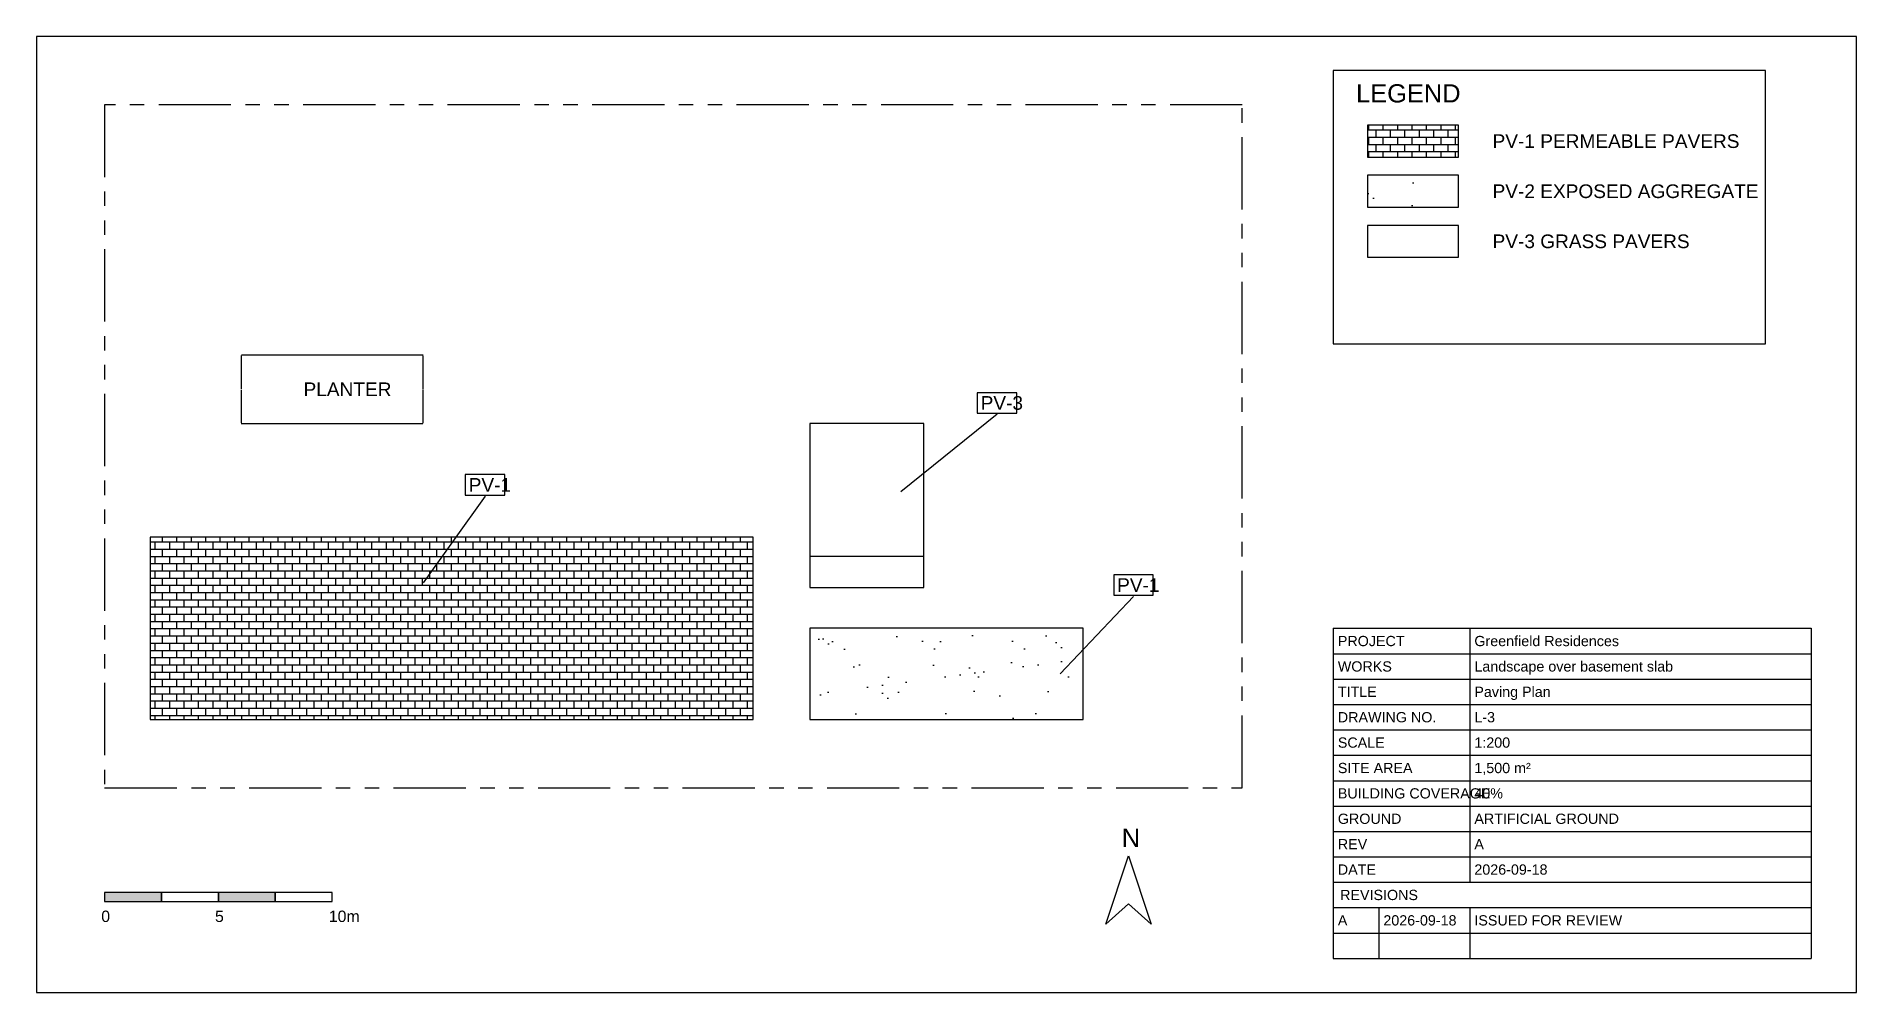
# Model space of a CAD drawing. Header units: metres. Extents: x -3 to 77, y -9 to 33.
import ezdxf

# ---------------------------------------------------------------- set-up
doc = ezdxf.new("R2010")
doc.units = ezdxf.units.M
doc.linetypes.add('PHANTOM', pattern=[6.35, 3.175, -0.635, 0.635, -0.635, 0.635, -0.635])
for name, color, linetype in [('00hatch', 7, 'Continuous'), ('FRAME', 7, 'Continuous'), ('HATCH', 7, 'Continuous'), ('HATCH1', 7, 'Continuous'), ('LEADER', 7, 'Continuous'), ('PAVE', 7, 'Continuous'), ('PLANT', 7, 'Continuous'), ('SITE', 7, 'Continuous'), ('TEXT', 7, 'Continuous')]:
    doc.layers.add(name, color=color, linetype=linetype)
doc.styles.add('LABELS', font='arial.ttf')

msp = doc.modelspace()

# ---------------------------------------------------------------- hatches: boundary and pattern name
at = {"layer": '00hatch'}
h = msp.add_hatch(dxfattribs=at)
h.set_pattern_fill('AR-SAND', scale=0.05)
h.paths.add_polyline_path([(31, 3), (43, 3), (43, 7), (31, 7)])
at = {"layer": 'FRAME'}
h = msp.add_hatch(color=7, dxfattribs=at)
h.dxf.hatch_style = 1
h.paths.add_polyline_path([(0, -5), (2.5, -5), (2.5, -4.6), (0, -4.6)])
h = msp.add_hatch(color=7, dxfattribs=at)
h.dxf.hatch_style = 1
h.paths.add_polyline_path([(5, -5), (7.5, -5), (7.5, -4.6), (5, -4.6)])
at = {"layer": 'HATCH'}
h = msp.add_hatch(dxfattribs=at)
h.set_pattern_fill('BRICK', scale=0.05)
h.paths.add_polyline_path([(55.5, 27.7), (59.5, 27.7), (59.5, 29.1), (55.5, 29.1)])
h = msp.add_hatch(dxfattribs=at)
h.set_pattern_fill('AR-SAND', scale=0.05)
h.paths.add_polyline_path([(55.5, 25.5), (59.5, 25.5), (59.5, 26.9), (55.5, 26.9)])
h = msp.add_hatch(dxfattribs=at)
h.set_pattern_fill('AR-B816', scale=0.05)
h.paths.add_polyline_path([(55.5, 23.3), (59.5, 23.3), (59.5, 24.7), (55.5, 24.7)])
h = msp.add_hatch(dxfattribs=at)
h.set_pattern_fill('AR-B816', scale=0.05)
h.paths.add_polyline_path([(31, 8.8), (36, 8.8), (36, 16), (31, 16)])
at = {"layer": 'HATCH1'}
h = msp.add_hatch(dxfattribs=at)
h.set_pattern_fill('BRICK', scale=0.05)
h.paths.add_polyline_path([(2, 3), (28.5, 3), (28.5, 11), (2, 11)])

# ---------------------------------------------------------------- linework, layer by layer
at = {"layer": 'FRAME'}
for p, q in [((54, 7), (75, 7)), ((54, 7), (54, 5.885)), ((60, 7), (60, 5.885)), ((75, 7), (75, 5.885)), ((54, 5.885), (75, 5.885)), ((54, 5.885), (54, 4.769)), ((60, 5.885), (60, 4.769)), ((75, 5.885), (75, 4.769)), ((54, 4.769), (75, 4.769)), ((54, 4.769), (54, 3.654)), ((60, 4.769), (60, 3.654)), ((75, 4.769), (75, 3.654)), ((54, 3.654), (75, 3.654)), ((54, 3.654), (54, 2.538)), ((60, 3.654), (60, 2.538)), ((75, 3.654), (75, 2.538)), ((54, 2.538), (75, 2.538)), ((54, 2.538), (54, 1.423)), ((60, 2.538), (60, 1.423)), ((75, 2.538), (75, 1.423)), ((54, 1.423), (75, 1.423)), ((54, 1.423), (54, 0.308)), ((60, 1.423), (60, 0.308)), ((75, 1.423), (75, 0.308)), ((54, 0.308), (75, 0.308)), ((54, 0.308), (54, -0.808)), ((60, 0.308), (60, -0.808)), ((75, 0.308), (75, -0.808)), ((54, -0.808), (75, -0.808)), ((54, -0.808), (54, -1.923)), ((60, -0.808), (60, -1.923)), ((75, -0.808), (75, -1.923)), ((54, -1.923), (75, -1.923)), ((54, -1.923), (54, -3.038)), ((60, -1.923), (60, -3.038)), ((75, -1.923), (75, -3.038)), ((54, -3.038), (75, -3.038)), ((54, -3.038), (54, -4.154)), ((60, -3.038), (60, -4.154)), ((75, -3.038), (75, -4.154)), ((54, -4.154), (75, -4.154)), ((54, -4.154), (75, -4.154)), ((54, -4.154), (54, -5.269)), ((75, -4.154), (75, -5.269)), ((54, -5.269), (75, -5.269)), ((54, -5.269), (54, -6.385)), ((56, -5.269), (56, -6.385)), ((60, -5.269), (60, -6.385)), ((75, -5.269), (75, -6.385)), ((54, -6.385), (75, -6.385)), ((54, -6.385), (54, -7.5)), ((56, -6.385), (56, -7.5)), ((60, -6.385), (60, -7.5)), ((75, -6.385), (75, -7.5)), ((54, -7.5), (75, -7.5))]:
    msp.add_line(p, q, dxfattribs=at)
for points in [[(-3, -9), (77, -9), (77, 33), (-3, 33)], [(54, 19.5), (73, 19.5), (73, 31.5), (54, 31.5)], [(55.5, 27.7), (59.5, 27.7), (59.5, 29.1), (55.5, 29.1)], [(55.5, 25.5), (59.5, 25.5), (59.5, 26.9), (55.5, 26.9)], [(55.5, 23.3), (59.5, 23.3), (59.5, 24.7), (55.5, 24.7)], [(44, -6), (45, -3), (46, -6), (45, -5.1)], [(0, -5), (2.5, -5), (2.5, -4.6), (0, -4.6)], [(2.5, -5), (5, -5), (5, -4.6), (2.5, -4.6)], [(5, -5), (7.5, -5), (7.5, -4.6), (5, -4.6)], [(7.5, -5), (10, -5), (10, -4.6), (7.5, -4.6)]]:
    msp.add_lwpolyline(points, close=True, dxfattribs=at)
at = {"layer": 'LEADER'}
for points in [[(38.35, 16.45), (40.09, 16.45), (40.09, 17.35), (38.35, 17.35)], [(15.85, 12.85), (17.59, 12.85), (17.59, 13.75), (15.85, 13.75)], [(44.35, 8.45), (46.09, 8.45), (46.09, 9.35), (44.35, 9.35)]]:
    msp.add_lwpolyline(points, close=True, dxfattribs=at)
for points in [[(39.22, 16.4), (35, 13)], [(16.72, 12.8), (14, 9)], [(45.22, 8.4), (42, 5)]]:
    msp.add_lwpolyline(points, dxfattribs=at)
at = {"layer": 'PAVE'}
for points in [[(31, 8.8), (36, 8.8), (36, 16), (31, 16)], [(2, 3), (28.5, 3), (28.5, 11), (2, 11)], [(31, 3), (43, 3), (43, 7), (31, 7)]]:
    msp.add_lwpolyline(points, close=True, dxfattribs=at)
at = {"layer": 'PLANT'}
for p, q in [((6, 18.985), (6, 17.515)), ((9.99, 19), (6.01, 19)), ((14, 19), (10, 19)), ((14, 17.525), (14, 18.975)), ((6, 17.475), (6, 16.025)), ((14, 16.015), (14, 17.485)), ((6, 16), (10, 16)), ((10.01, 16), (13.99, 16))]:
    msp.add_line(p, q, dxfattribs=at)
at = {"layer": 'SITE', "linetype": 'PHANTOM'}
msp.add_lwpolyline([(0, 0), (50, 0), (50, 30), (0, 30)], close=True, dxfattribs=at)

# ---------------------------------------------------------------- texts
at = {"layer": 'FRAME', "style": 'LABELS'}
for s, height, p in [('N', 0.8, (44.7, -2.6)), ('0', 0.5, (-0.15, -5.9)), ('5', 0.5, (4.85, -5.9)), ('10m', 0.5, (9.85, -5.9))]:
    msp.add_text(s, height=height, dxfattribs=at).set_placement(p)
at = {"layer": 'TEXT', "style": 'LABELS'}
for s, height, p in [('LEGEND', 0.8, (55, 30.1)), ('PV-1 PERMEABLE PAVERS', 0.6, (61, 28.1)), ('PV-2 EXPOSED AGGREGATE', 0.6, (61, 25.9)), ('PV-3 GRASS PAVERS', 0.6, (61, 23.7)), ('PLANTER', 0.6, (8.74, 17.2)), ('PV-3', 0.6, (38.5, 16.6)), ('PV-1', 0.6, (16, 13)), ('PV-1', 0.6, (44.5, 8.6)), ('PROJECT', 0.45, (54.2, 6.217)), ('Greenfield Residences', 0.45, (60.2, 6.217)), ('WORKS', 0.45, (54.2, 5.102)), ('Landscape over basement slab', 0.45, (60.2, 5.102)), ('TITLE', 0.45, (54.2, 3.987)), ('Paving Plan', 0.45, (60.2, 3.987)), ('DRAWING NO.', 0.45, (54.2, 2.871)), ('L-3', 0.45, (60.2, 2.871)), ('SCALE', 0.45, (54.2, 1.756)), ('1:200', 0.45, (60.2, 1.756)), ('SITE AREA', 0.45, (54.2, 0.64)), ('1,500 m²', 0.45, (60.2, 0.64)), ('BUILDING COVERAGE', 0.45, (54.2, -0.475)), ('40%', 0.45, (60.2, -0.475)), ('GROUND', 0.45, (54.2, -1.59)), ('ARTIFICIAL GROUND', 0.45, (60.2, -1.59)), ('REV', 0.45, (54.2, -2.706)), ('A', 0.45, (60.2, -2.706)), ('DATE', 0.45, (54.2, -3.821)), ('2026-09-18', 0.45, (60.2, -3.821)), ('REVISIONS', 0.45, (54.3, -4.937)), ('2026-09-18', 0.45, (56.2, -6.052)), ('ISSUED FOR REVIEW', 0.45, (60.2, -6.052)), ('A', 0.45, (54.2, -6.052))]:
    msp.add_text(s, height=height, dxfattribs=at).set_placement(p)

doc.saveas('drawing.dxf')
